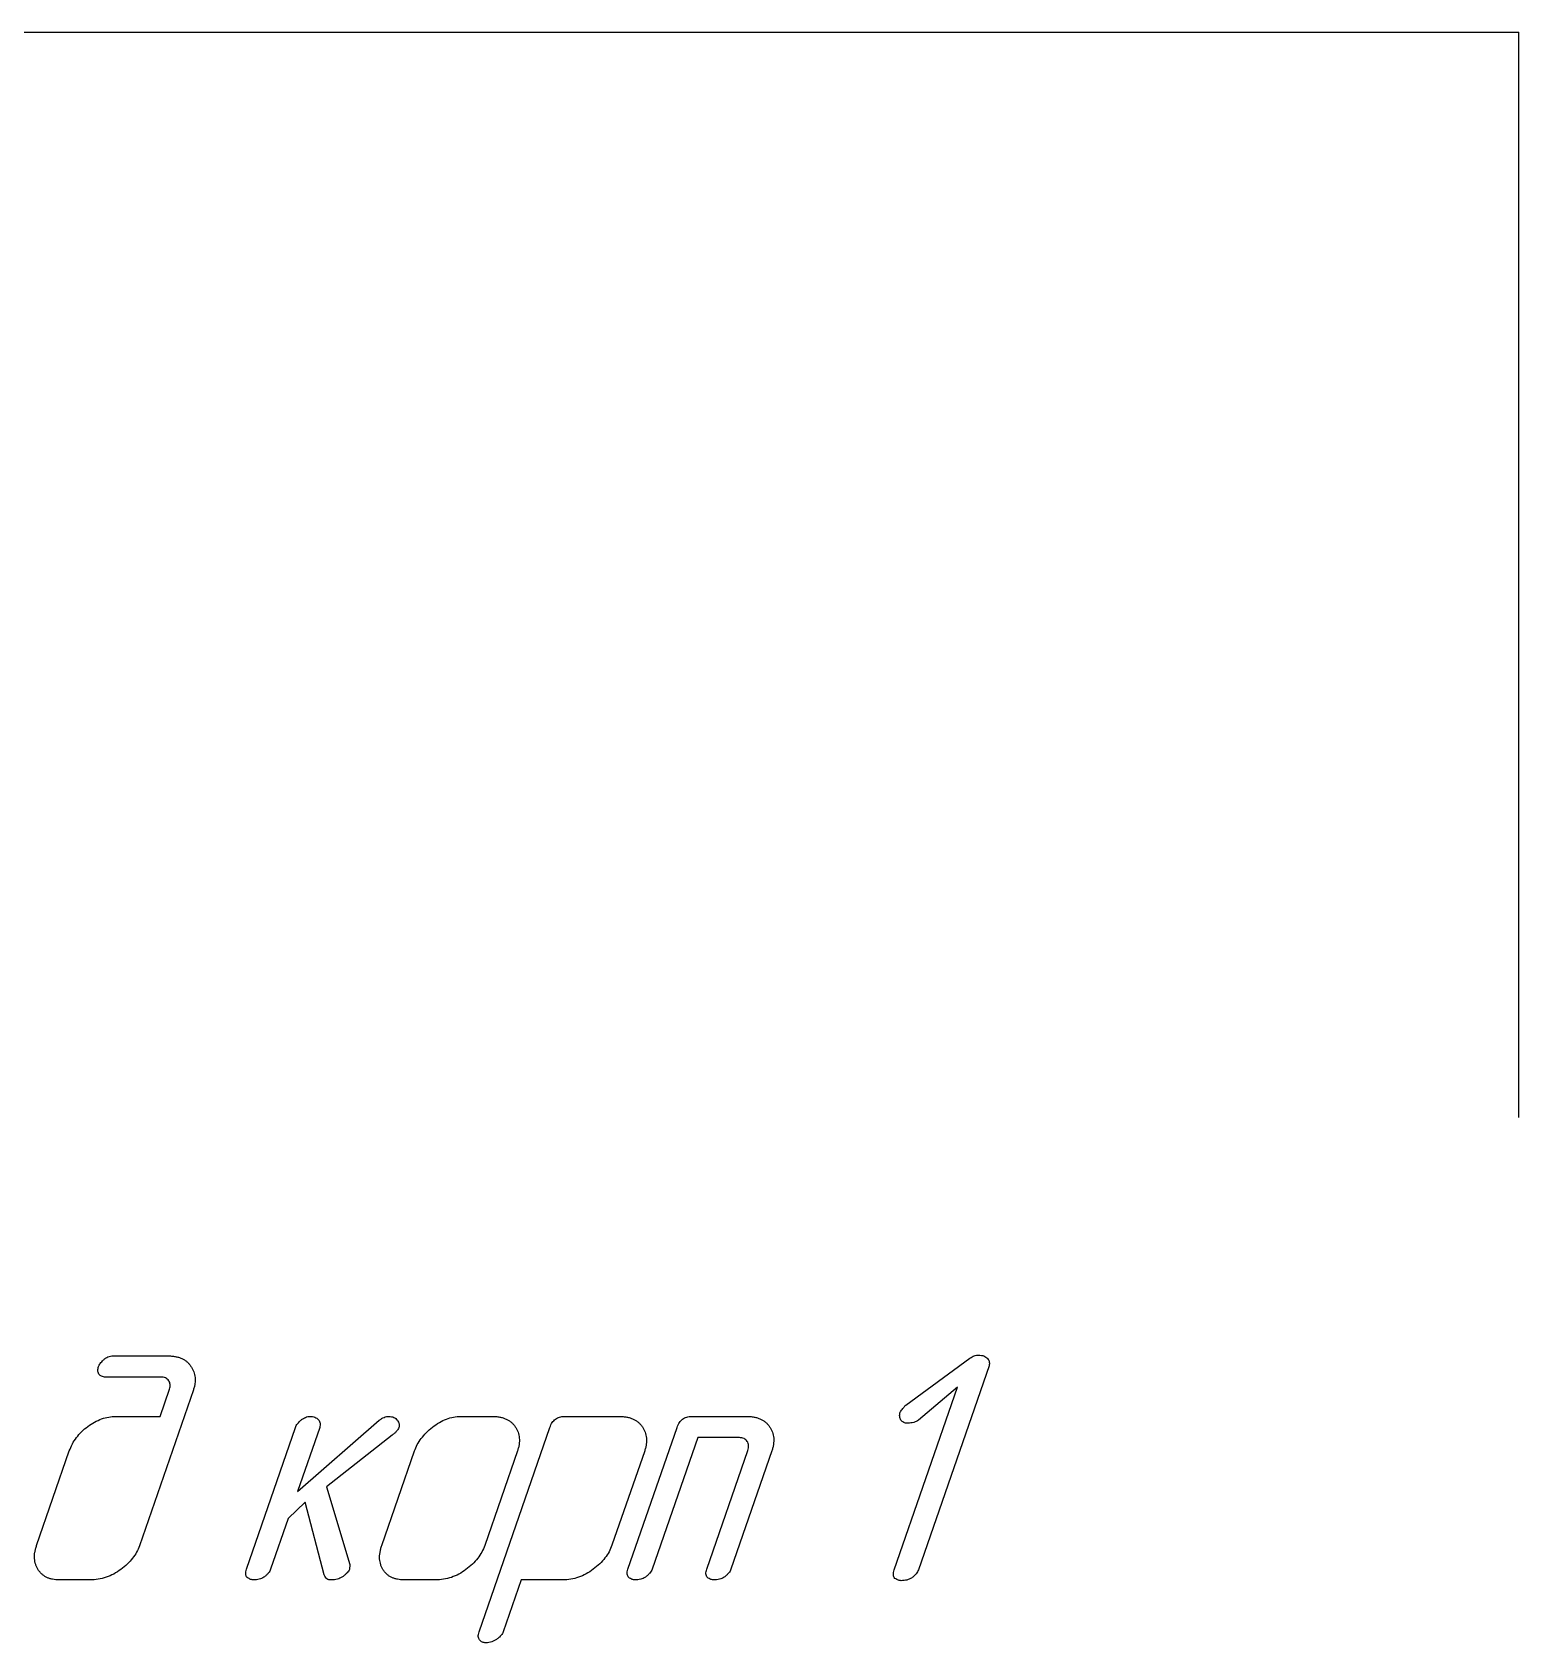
# Model space of a CAD drawing. Header units: millimetres. Extents: x 0 to 1620, y -18 to 157.
# Drawn here: x 1527.75 to 1554.11, y 128.33 to 156.88 of the extents above; entities that cross this region are included whole.
import ezdxf

# ---------------------------------------------------------------- set-up
doc = ezdxf.new("R2010")
doc.units = ezdxf.units.MM

msp = doc.modelspace()

# ---------------------------------------------------------------- linework, layer by layer
at = {"color": 7, "linetype": 'Continuous', "lineweight": 25}
for p, q in [((1489.363, 156.884), (1554.111, 156.884)), ((1554.111, 137.642), (1554.111, 156.884)), ((1529.186, 133.415), (1530.154, 133.415)), ((1543.243, 132.543), (1544.38, 133.374)), ((1544.718, 133.238), (1543.465, 129.622)), ((1530.032, 133.039), (1529.057, 133.039)), ((1530.61, 132.812), (1529.653, 130.048)), ((1530.018, 132.341), (1530.186, 132.827)), ((1543.036, 129.622), (1544.157, 132.86)), ((1544.157, 132.86), (1543.468, 132.277)), ((1529.237, 132.341), (1530.018, 132.341)), ((1532.455, 131.008), (1533.904, 132.273)), ((1535.351, 132.341), (1535.907, 132.341)), ((1537.19, 132.341), (1538.164, 132.341)), ((1539.445, 132.341), (1540.417, 132.341)), ((1531.551, 129.635), (1532.421, 132.148)), ((1532.85, 132.148), (1532.455, 131.008)), ((1534.137, 132.01), (1532.969, 131.096)), ((1535.675, 128.521), (1536.931, 132.148)), ((1538.316, 129.635), (1539.186, 132.148)), ((1539.553, 131.966), (1538.746, 129.636)), ((1540.291, 131.966), (1539.553, 131.966)), ((1527.83, 130.054), (1528.41, 131.729)), ((1533.951, 130.054), (1534.531, 131.729)), ((1536.356, 131.729), (1535.777, 130.054)), ((1538.612, 131.732), (1538.032, 130.056)), ((1539.712, 129.636), (1540.44, 131.739)), ((1540.866, 131.729), (1540.141, 129.635)), ((1532.969, 131.096), (1533.381, 129.714)), ((1532.589, 130.82), (1532.291, 130.533)), ((1532.93, 129.53), (1532.589, 130.82)), ((1532.291, 130.533), (1531.98, 129.635)), ((1533.381, 129.714), (1533.376, 129.629)), ((1528.778, 129.442), (1528.23, 129.442)), ((1534.902, 129.442), (1534.347, 129.442)), ((1536.423, 129.442), (1536.105, 128.521)), ((1537.157, 129.442), (1536.423, 129.442))]:
    msp.add_line(p, q, dxfattribs=at)
for points, knots in [([(1528.928, 133.227), (1528.932, 133.236), (1528.94, 133.254), (1528.96, 133.281), (1528.985, 133.312), (1529.016, 133.345), (1529.052, 133.376), (1529.093, 133.399), (1529.139, 133.413), (1529.17, 133.415), (1529.186, 133.415)], [0, 0, 0, 0, 0.080406, 0.179435, 0.298372, 0.436131, 0.581594, 0.721286, 0.857131, 1, 1, 1, 1]), ([(1530.154, 133.415), (1530.177, 133.415), (1530.223, 133.414), (1530.287, 133.405), (1530.348, 133.391), (1530.402, 133.37), (1530.451, 133.343), (1530.497, 133.312), (1530.534, 133.272), (1530.568, 133.229), (1530.595, 133.182), (1530.616, 133.133), (1530.631, 133.083), (1530.641, 133.031), (1530.642, 132.978), (1530.638, 132.924), (1530.628, 132.868), (1530.616, 132.831), (1530.61, 132.812)], [0, 0, 0, 0, 0.076731, 0.149505, 0.216055, 0.280395, 0.341153, 0.401402, 0.460854, 0.521464, 0.581515, 0.639864, 0.697737, 0.755002, 0.813234, 0.872542, 0.934516, 1, 1, 1, 1]), ([(1544.38, 133.374), (1544.392, 133.382), (1544.416, 133.398), (1544.454, 133.416), (1544.493, 133.427), (1544.519, 133.428), (1544.532, 133.429)], [0, 0, 0, 0, 0.271232, 0.525365, 0.763703, 1, 1, 1, 1]), ([(1544.532, 133.429), (1544.549, 133.428), (1544.581, 133.426), (1544.626, 133.416), (1544.664, 133.396), (1544.692, 133.369), (1544.713, 133.338), (1544.724, 133.305), (1544.728, 133.271), (1544.721, 133.249), (1544.718, 133.238)], [0, 0, 0, 0, 0.162947, 0.308233, 0.438061, 0.562367, 0.679782, 0.786707, 0.890844, 1, 1, 1, 1]), ([(1528.933, 133.093), (1528.929, 133.103), (1528.92, 133.124), (1528.915, 133.157), (1528.918, 133.192), (1528.925, 133.215), (1528.928, 133.227)], [0, 0, 0, 0, 0.238882, 0.479235, 0.729643, 1, 1, 1, 1]), ([(1529.057, 133.039), (1529.043, 133.04), (1529.018, 133.041), (1528.983, 133.051), (1528.953, 133.068), (1528.939, 133.085), (1528.933, 133.093)], [0, 0, 0, 0, 0.287417, 0.536613, 0.771995, 1, 1, 1, 1]), ([(1530.186, 132.827), (1530.19, 132.841), (1530.198, 132.867), (1530.198, 132.906), (1530.191, 132.944), (1530.173, 132.976), (1530.148, 133.004), (1530.115, 133.026), (1530.075, 133.037), (1530.047, 133.039), (1530.032, 133.039)], [0, 0, 0, 0, 0.134277, 0.256745, 0.373678, 0.491576, 0.610283, 0.72767, 0.855653, 1, 1, 1, 1]), ([(1543.144, 132.416), (1543.147, 132.423), (1543.156, 132.441), (1543.177, 132.469), (1543.206, 132.504), (1543.23, 132.529), (1543.243, 132.543)], [0, 0, 0, 0, 0.151018, 0.363004, 0.647034, 1, 1, 1, 1]), ([(1528.41, 131.729), (1528.426, 131.771), (1528.459, 131.855), (1528.535, 131.969), (1528.627, 132.074), (1528.736, 132.166), (1528.854, 132.243), (1528.98, 132.3), (1529.107, 132.335), (1529.194, 132.339), (1529.237, 132.341)], [0, 0, 0, 0, 0.123943, 0.247393, 0.374296, 0.506278, 0.638042, 0.761901, 0.881971, 1, 1, 1, 1]), ([(1532.421, 132.148), (1532.425, 132.159), (1532.434, 132.182), (1532.458, 132.214), (1532.485, 132.247), (1532.52, 132.278), (1532.557, 132.305), (1532.597, 132.326), (1532.636, 132.339), (1532.663, 132.34), (1532.676, 132.341)], [0, 0, 0, 0, 0.103916, 0.218851, 0.346378, 0.487763, 0.632565, 0.76208, 0.884497, 1, 1, 1, 1]), ([(1532.676, 132.341), (1532.692, 132.341), (1532.722, 132.34), (1532.764, 132.328), (1532.799, 132.31), (1532.827, 132.283), (1532.847, 132.252), (1532.859, 132.219), (1532.859, 132.183), (1532.853, 132.159), (1532.85, 132.148)], [0, 0, 0, 0, 0.154787, 0.290231, 0.416275, 0.538925, 0.658393, 0.767188, 0.880994, 1, 1, 1, 1]), ([(1533.904, 132.273), (1533.918, 132.283), (1533.946, 132.303), (1533.988, 132.325), (1534.03, 132.339), (1534.058, 132.341), (1534.072, 132.341)], [0, 0, 0, 0, 0.287486, 0.547698, 0.780633, 1, 1, 1, 1]), ([(1534.072, 132.341), (1534.088, 132.341), (1534.12, 132.339), (1534.164, 132.327), (1534.2, 132.305), (1534.227, 132.275), (1534.247, 132.243), (1534.258, 132.209), (1534.262, 132.175), (1534.256, 132.153), (1534.253, 132.143)], [0, 0, 0, 0, 0.157821, 0.299513, 0.427507, 0.555722, 0.680056, 0.789629, 0.893886, 1, 1, 1, 1]), ([(1534.531, 131.729), (1534.546, 131.767), (1534.577, 131.845), (1534.65, 131.953), (1534.74, 132.057), (1534.848, 132.152), (1534.966, 132.236), (1535.092, 132.296), (1535.221, 132.335), (1535.308, 132.339), (1535.351, 132.341)], [0, 0, 0, 0, 0.11354, 0.232915, 0.358244, 0.494449, 0.63104, 0.758333, 0.880085, 1, 1, 1, 1]), ([(1535.907, 132.341), (1535.93, 132.341), (1535.975, 132.341), (1536.04, 132.331), (1536.099, 132.317), (1536.154, 132.297), (1536.203, 132.271), (1536.247, 132.238), (1536.287, 132.201), (1536.318, 132.157), (1536.346, 132.111), (1536.368, 132.062), (1536.381, 132.01), (1536.391, 131.957), (1536.39, 131.903), (1536.387, 131.846), (1536.375, 131.788), (1536.362, 131.749), (1536.356, 131.729)], [0, 0, 0, 0, 0.075993, 0.147161, 0.213961, 0.276501, 0.336674, 0.395603, 0.453846, 0.51332, 0.572793, 0.630582, 0.688522, 0.745984, 0.805464, 0.866938, 0.932255, 1, 1, 1, 1]), ([(1536.931, 132.148), (1536.937, 132.164), (1536.948, 132.193), (1536.97, 132.233), (1536.998, 132.266), (1537.028, 132.295), (1537.063, 132.316), (1537.102, 132.331), (1537.145, 132.339), (1537.175, 132.341), (1537.19, 132.341)], [0, 0, 0, 0, 0.140386, 0.270887, 0.392346, 0.509925, 0.62554, 0.744467, 0.867232, 1, 1, 1, 1]), ([(1538.164, 132.341), (1538.187, 132.341), (1538.231, 132.34), (1538.294, 132.331), (1538.353, 132.317), (1538.407, 132.297), (1538.456, 132.27), (1538.499, 132.238), (1538.539, 132.201), (1538.572, 132.158), (1538.599, 132.111), (1538.622, 132.062), (1538.636, 132.011), (1538.644, 131.958), (1538.647, 131.904), (1538.641, 131.848), (1538.631, 131.79), (1538.618, 131.752), (1538.612, 131.732)], [0, 0, 0, 0, 0.074762, 0.145592, 0.211138, 0.274184, 0.334031, 0.393435, 0.452148, 0.51266, 0.572613, 0.631239, 0.68876, 0.746685, 0.806702, 0.867829, 0.932592, 1, 1, 1, 1]), ([(1539.186, 132.148), (1539.192, 132.164), (1539.203, 132.193), (1539.225, 132.233), (1539.253, 132.266), (1539.283, 132.295), (1539.318, 132.316), (1539.357, 132.331), (1539.4, 132.339), (1539.43, 132.341), (1539.445, 132.341)], [0, 0, 0, 0, 0.140386, 0.270887, 0.392346, 0.509925, 0.62554, 0.744467, 0.867232, 1, 1, 1, 1]), ([(1540.417, 132.341), (1540.44, 132.341), (1540.485, 132.341), (1540.55, 132.331), (1540.61, 132.317), (1540.664, 132.297), (1540.713, 132.271), (1540.757, 132.238), (1540.797, 132.201), (1540.828, 132.157), (1540.856, 132.111), (1540.878, 132.062), (1540.891, 132.01), (1540.901, 131.957), (1540.9, 131.903), (1540.897, 131.846), (1540.885, 131.788), (1540.873, 131.749), (1540.866, 131.729)], [0, 0, 0, 0, 0.075993, 0.147161, 0.213961, 0.276501, 0.336674, 0.395603, 0.453846, 0.51332, 0.572793, 0.630582, 0.688522, 0.745984, 0.805464, 0.866938, 0.932255, 1, 1, 1, 1]), ([(1543.277, 132.221), (1543.264, 132.222), (1543.24, 132.223), (1543.205, 132.234), (1543.177, 132.252), (1543.154, 132.277), (1543.138, 132.307), (1543.132, 132.341), (1543.132, 132.378), (1543.14, 132.403), (1543.144, 132.416)], [0, 0, 0, 0, 0.13635, 0.260551, 0.376058, 0.493064, 0.609286, 0.729745, 0.856757, 1, 1, 1, 1]), ([(1543.468, 132.277), (1543.455, 132.268), (1543.428, 132.25), (1543.381, 132.235), (1543.331, 132.223), (1543.296, 132.222), (1543.277, 132.221)], [0, 0, 0, 0, 0.2334926, 0.473249, 0.7288579, 1, 1, 1, 1]), ([(1534.253, 132.143), (1534.248, 132.132), (1534.238, 132.11), (1534.212, 132.078), (1534.179, 132.044), (1534.152, 132.022), (1534.137, 132.01)], [0, 0, 0, 0, 0.18982, 0.415258, 0.685396, 1, 1, 1, 1]), ([(1540.44, 131.739), (1540.445, 131.754), (1540.454, 131.782), (1540.455, 131.825), (1540.447, 131.865), (1540.431, 131.9), (1540.406, 131.93), (1540.373, 131.951), (1540.334, 131.964), (1540.306, 131.965), (1540.291, 131.966)], [0, 0, 0, 0, 0.143368, 0.271971, 0.389912, 0.509465, 0.627936, 0.741279, 0.863185, 1, 1, 1, 1]), ([(1528.23, 129.442), (1528.209, 129.442), (1528.169, 129.443), (1528.112, 129.452), (1528.059, 129.466), (1528.01, 129.486), (1527.965, 129.511), (1527.925, 129.542), (1527.889, 129.579), (1527.858, 129.621), (1527.832, 129.667), (1527.812, 129.716), (1527.8, 129.767), (1527.793, 129.82), (1527.792, 129.876), (1527.798, 129.934), (1527.811, 129.994), (1527.824, 130.034), (1527.83, 130.054)], [0, 0, 0, 0, 0.069606, 0.135086, 0.197253, 0.257054, 0.315075, 0.371477, 0.43009, 0.489349, 0.549498, 0.60894, 0.667862, 0.729309, 0.791242, 0.857316, 0.926451, 1, 1, 1, 1]), ([(1529.653, 130.048), (1529.638, 130.009), (1529.606, 129.931), (1529.531, 129.823), (1529.438, 129.72), (1529.326, 129.627), (1529.202, 129.544), (1529.066, 129.486), (1528.924, 129.449), (1528.827, 129.444), (1528.778, 129.442)], [0, 0, 0, 0, 0.109947, 0.224713, 0.346414, 0.478964, 0.612935, 0.741929, 0.870086, 1, 1, 1, 1]), ([(1534.347, 129.442), (1534.326, 129.442), (1534.286, 129.443), (1534.229, 129.452), (1534.175, 129.466), (1534.127, 129.485), (1534.081, 129.509), (1534.042, 129.541), (1534.006, 129.578), (1533.975, 129.618), (1533.95, 129.664), (1533.931, 129.712), (1533.918, 129.764), (1533.911, 129.817), (1533.911, 129.873), (1533.919, 129.932), (1533.931, 129.993), (1533.944, 130.034), (1533.951, 130.054)], [0, 0, 0, 0, 0.070458, 0.135846, 0.197925, 0.257283, 0.31476, 0.371666, 0.42885, 0.487264, 0.546032, 0.605391, 0.664229, 0.724645, 0.788386, 0.854469, 0.925369, 1, 1, 1, 1]), ([(1535.777, 130.054), (1535.761, 130.015), (1535.728, 129.934), (1535.652, 129.823), (1535.557, 129.719), (1535.445, 129.625), (1535.321, 129.543), (1535.186, 129.485), (1535.046, 129.449), (1534.95, 129.444), (1534.902, 129.442)], [0, 0, 0, 0, 0.113561, 0.230195, 0.353575, 0.48567, 0.618779, 0.746651, 0.872749, 1, 1, 1, 1]), ([(1538.032, 130.056), (1538.016, 130.017), (1537.983, 129.938), (1537.909, 129.827), (1537.814, 129.724), (1537.702, 129.628), (1537.576, 129.546), (1537.442, 129.486), (1537.301, 129.449), (1537.205, 129.444), (1537.157, 129.442)], [0, 0, 0, 0, 0.11112, 0.227234, 0.350495, 0.482943, 0.616949, 0.745975, 0.872133, 1, 1, 1, 1]), ([(1531.563, 129.483), (1531.556, 129.493), (1531.543, 129.512), (1531.535, 129.549), (1531.538, 129.591), (1531.546, 129.62), (1531.551, 129.635)], [0, 0, 0, 0, 0.21501, 0.442438, 0.701038, 1, 1, 1, 1]), ([(1531.672, 129.442), (1531.665, 129.443), (1531.649, 129.444), (1531.623, 129.452), (1531.594, 129.466), (1531.574, 129.477), (1531.563, 129.483)], [0, 0, 0, 0, 0.179645, 0.403108, 0.677676, 1, 1, 1, 1]), ([(1531.858, 129.49), (1531.845, 129.482), (1531.819, 129.467), (1531.775, 129.452), (1531.725, 129.444), (1531.69, 129.443), (1531.672, 129.442)], [0, 0, 0, 0, 0.22533, 0.462163, 0.719716, 1, 1, 1, 1]), ([(1531.98, 129.635), (1531.975, 129.623), (1531.964, 129.597), (1531.937, 129.561), (1531.902, 129.523), (1531.873, 129.501), (1531.858, 129.49)], [0, 0, 0, 0, 0.2066297, 0.4375973, 0.7026296, 1, 1, 1, 1]), ([(1533.058, 129.442), (1533.042, 129.443), (1533.014, 129.444), (1532.974, 129.459), (1532.947, 129.49), (1532.936, 129.516), (1532.93, 129.53)], [0, 0, 0, 0, 0.275976, 0.501989, 0.727837, 1, 1, 1, 1]), ([(1533.251, 129.496), (1533.237, 129.487), (1533.209, 129.471), (1533.162, 129.454), (1533.111, 129.444), (1533.076, 129.443), (1533.058, 129.442)], [0, 0, 0, 0, 0.239412, 0.480234, 0.732021, 1, 1, 1, 1]), ([(1533.376, 129.629), (1533.372, 129.619), (1533.361, 129.597), (1533.335, 129.566), (1533.297, 129.531), (1533.267, 129.508), (1533.251, 129.496)], [0, 0, 0, 0, 0.17465, 0.394445, 0.667476, 1, 1, 1, 1]), ([(1538.328, 129.483), (1538.321, 129.493), (1538.308, 129.512), (1538.3, 129.549), (1538.303, 129.591), (1538.311, 129.62), (1538.316, 129.635)], [0, 0, 0, 0, 0.21501, 0.442438, 0.701038, 1, 1, 1, 1]), ([(1538.437, 129.442), (1538.43, 129.443), (1538.414, 129.444), (1538.388, 129.452), (1538.359, 129.466), (1538.339, 129.477), (1538.328, 129.483)], [0, 0, 0, 0, 0.179645, 0.403108, 0.677676, 1, 1, 1, 1]), ([(1538.624, 129.49), (1538.611, 129.482), (1538.585, 129.467), (1538.54, 129.452), (1538.49, 129.444), (1538.455, 129.443), (1538.437, 129.442)], [0, 0, 0, 0, 0.224416, 0.464344, 0.720852, 1, 1, 1, 1]), ([(1538.746, 129.636), (1538.74, 129.624), (1538.729, 129.597), (1538.702, 129.561), (1538.666, 129.525), (1538.639, 129.502), (1538.624, 129.49)], [0, 0, 0, 0, 0.206663, 0.441217, 0.703157, 1, 1, 1, 1]), ([(1539.724, 129.483), (1539.717, 129.493), (1539.704, 129.512), (1539.696, 129.55), (1539.699, 129.592), (1539.707, 129.62), (1539.712, 129.636)], [0, 0, 0, 0, 0.213945, 0.445348, 0.697436, 1, 1, 1, 1]), ([(1539.833, 129.442), (1539.826, 129.443), (1539.81, 129.444), (1539.784, 129.452), (1539.755, 129.466), (1539.735, 129.477), (1539.724, 129.483)], [0, 0, 0, 0, 0.179645, 0.403108, 0.677676, 1, 1, 1, 1]), ([(1540.02, 129.49), (1540.007, 129.482), (1539.981, 129.467), (1539.936, 129.452), (1539.886, 129.444), (1539.851, 129.443), (1539.833, 129.442)], [0, 0, 0, 0, 0.224416, 0.464344, 0.720852, 1, 1, 1, 1]), ([(1540.141, 129.635), (1540.136, 129.623), (1540.126, 129.597), (1540.098, 129.561), (1540.063, 129.524), (1540.035, 129.502), (1540.02, 129.49)], [0, 0, 0, 0, 0.207329, 0.439077, 0.705006, 1, 1, 1, 1]), ([(1543.048, 129.47), (1543.041, 129.479), (1543.027, 129.499), (1543.021, 129.536), (1543.023, 129.578), (1543.031, 129.606), (1543.036, 129.622)], [0, 0, 0, 0, 0.215318, 0.441908, 0.70061, 1, 1, 1, 1]), ([(1543.157, 129.429), (1543.15, 129.429), (1543.134, 129.431), (1543.108, 129.439), (1543.079, 129.453), (1543.059, 129.464), (1543.048, 129.47)], [0, 0, 0, 0, 0.179645, 0.403108, 0.677676, 1, 1, 1, 1]), ([(1543.343, 129.476), (1543.33, 129.469), (1543.304, 129.454), (1543.26, 129.439), (1543.21, 129.431), (1543.175, 129.429), (1543.157, 129.429)], [0, 0, 0, 0, 0.22533, 0.462163, 0.719716, 1, 1, 1, 1]), ([(1543.465, 129.622), (1543.46, 129.609), (1543.449, 129.583), (1543.422, 129.547), (1543.387, 129.51), (1543.358, 129.488), (1543.343, 129.476)], [0, 0, 0, 0, 0.20663, 0.437597, 0.70263, 1, 1, 1, 1]), ([(1535.796, 128.328), (1535.785, 128.329), (1535.764, 128.33), (1535.733, 128.339), (1535.707, 128.356), (1535.684, 128.377), (1535.667, 128.406), (1535.66, 128.441), (1535.663, 128.48), (1535.671, 128.506), (1535.675, 128.521)], [0, 0, 0, 0, 0.119703, 0.231723, 0.342739, 0.457187, 0.573453, 0.698638, 0.836342, 1, 1, 1, 1]), ([(1536.105, 128.521), (1536.1, 128.511), (1536.091, 128.49), (1536.067, 128.46), (1536.034, 128.428), (1535.995, 128.395), (1535.951, 128.366), (1535.902, 128.344), (1535.85, 128.33), (1535.814, 128.329), (1535.796, 128.328)], [0, 0, 0, 0, 0.083465, 0.182271, 0.300268, 0.437459, 0.581792, 0.718455, 0.859048, 1, 1, 1, 1])]:
    msp.add_open_spline(points, degree=3, knots=knots, dxfattribs=at)

doc.saveas('drawing.dxf')
